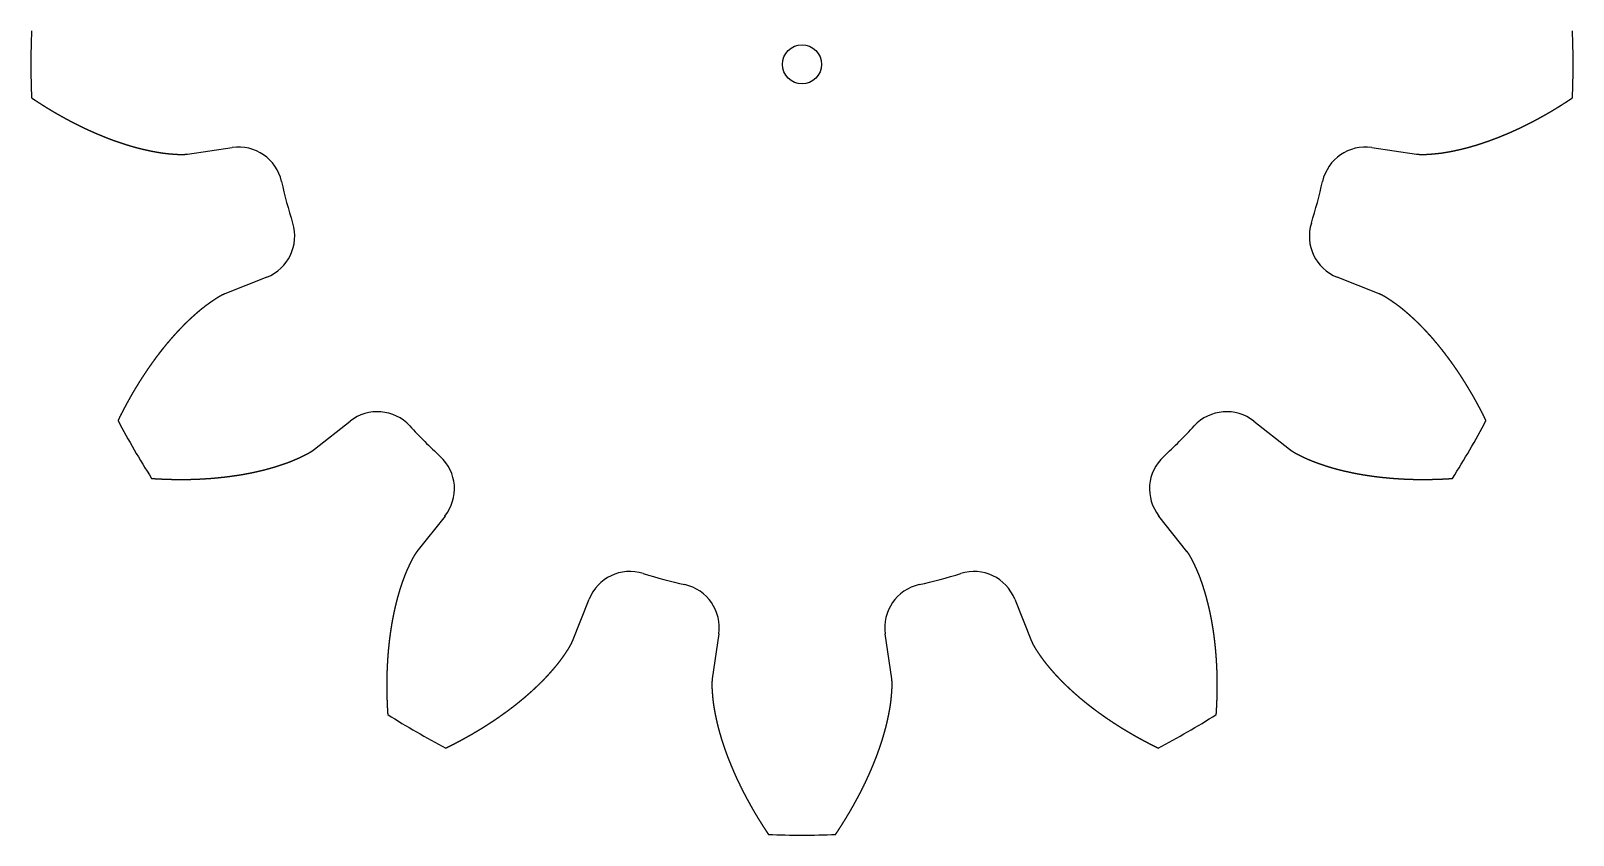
# Model space of a CAD drawing. Header units: millimetres. Extents: x 19 to 1179, y 19 to 1134.
# Drawn here: x 674.1 to 989.1, y 674.1 to 838.5 of the extents above; entities that cross this region are included whole.
import ezdxf

# ---------------------------------------------------------------- set-up
doc = ezdxf.new("R2010")
doc.units = ezdxf.units.MM
doc.layers.add('cut', color=5, linetype='Continuous', true_color=0x0000ff)

msp = doc.modelspace()

# ---------------------------------------------------------------- linework, layer by layer
at = {"layer": 'cut', "color": 5, "true_color": 0x0000ff}
for p, q in [((706.08, 813.28), (715.22, 814.62)), ((948, 814.62), (957.14, 813.28)), ((722.32, 788.13), (713.73, 784.72)), ((949.48, 784.72), (940.9, 788.13)), ((732.06, 752.97), (739.31, 758.7)), ((923.91, 758.7), (931.15, 752.97)), ((758.7, 739.31), (752.97, 732.06)), ((910.24, 732.06), (904.52, 739.31)), ((784.72, 713.73), (788.13, 722.32)), ((875.09, 722.32), (878.5, 713.73)), ((814.62, 715.22), (813.28, 706.08)), ((849.93, 706.08), (848.6, 715.22))]:
    msp.add_line(p, q, dxfattribs=at)
msp.add_circle((831.61, 831.61), 4, dxfattribs=at)
for centre, radius, start, end in [((831.61, 831.61), 157.5, 177.5067, -177.5067), ((831.61, 831.61), 157.5, -2.4933, 2.4933), ((716.52, 805.71), 9, 12.6817, 98.3062), ((946.7, 805.71), 9, 81.6938, 167.3183), ((831.61, 831.61), 108.97, -167.3183, -162.6817), ((831.61, 831.61), 108.97, -17.3183, -12.6817), ((718.99, 796.49), 9, -68.3062, 17.3183), ((944.23, 796.49), 9, 162.6817, -111.6938), ((744.89, 751.63), 9, 42.6817, 128.3062), ((918.33, 751.63), 9, 51.6938, 137.3183), ((831.61, 831.61), 157.5, -152.4933, -147.5067), ((831.61, 831.61), 108.97, -137.3183, -132.6817), ((831.61, 831.61), 108.97, -47.3183, -42.6817), ((831.61, 831.61), 157.5, -32.4933, -27.5067), ((751.63, 744.89), 9, -38.3062, 47.3183), ((911.58, 744.89), 9, 132.6817, -141.6938), ((796.49, 718.99), 9, 72.6817, 158.3062), ((866.72, 718.99), 9, 21.6938, 107.3183), ((831.61, 831.61), 108.97, -107.3183, -102.6817), ((805.71, 716.52), 9, -8.3062, 77.3183), ((857.51, 716.52), 9, 102.6817, -171.6938), ((831.61, 831.61), 108.97, -77.3183, -72.6817), ((831.61, 831.61), 157.5, -122.4933, -117.5067), ((831.61, 831.61), 157.5, -62.4933, -57.5067), ((831.61, 831.61), 157.5, -92.4933, -87.5067)]:
    msp.add_arc(centre, radius, start, end, dxfattribs=at)
for points in [[(674.26, 824.76), (674.34, 824.7), (674.52, 824.58), (674.78, 824.41), (675.13, 824.18), (675.57, 823.89), (676.01, 823.61), (676.45, 823.33), (676.89, 823.05), (677.33, 822.78), (677.78, 822.51), (678.22, 822.24), (678.66, 821.98), (679.11, 821.72), (679.55, 821.46), (680, 821.21), (680.45, 820.96), (680.9, 820.71), (681.34, 820.46), (681.79, 820.22), (682.24, 819.99), (682.69, 819.75), (683.14, 819.52), (683.6, 819.29), (684.05, 819.07), (684.5, 818.85), (684.95, 818.63), (685.41, 818.41), (685.86, 818.2), (686.32, 818), (686.77, 817.79), (687.23, 817.59), (687.68, 817.4), (688.14, 817.21), (688.6, 817.02), (689.06, 816.83), (689.51, 816.65), (689.97, 816.47), (690.43, 816.3), (690.89, 816.13), (691.35, 815.96), (691.81, 815.8), (692.27, 815.64), (692.73, 815.49), (693.19, 815.34), (693.65, 815.19), (694.11, 815.05), (694.57, 814.92), (695.04, 814.78), (695.5, 814.65), (695.96, 814.53), (696.42, 814.41), (696.88, 814.3), (697.35, 814.19), (697.81, 814.09), (698.27, 813.99), (698.73, 813.89), (699.19, 813.8), (699.66, 813.72), (700.12, 813.64), (700.58, 813.56), (701.04, 813.49), (701.5, 813.44), (701.96, 813.39), (702.42, 813.34), (702.88, 813.3), (703.34, 813.27), (703.8, 813.24), (704.26, 813.21), (704.72, 813.2), (705.17, 813.2), (705.54, 813.22), (705.81, 813.24), (705.99, 813.27), (706.08, 813.28)], [(957.14, 813.28), (957.23, 813.27), (957.41, 813.24), (957.68, 813.22), (958.04, 813.2), (958.5, 813.2), (958.96, 813.21), (959.41, 813.24), (959.87, 813.27), (960.33, 813.3), (960.79, 813.34), (961.25, 813.39), (961.71, 813.44), (962.18, 813.49), (962.64, 813.56), (963.1, 813.64), (963.56, 813.72), (964.02, 813.8), (964.48, 813.89), (964.95, 813.99), (965.41, 814.09), (965.87, 814.19), (966.33, 814.3), (966.79, 814.41), (967.26, 814.53), (967.72, 814.65), (968.18, 814.78), (968.64, 814.92), (969.1, 815.05), (969.56, 815.19), (970.02, 815.34), (970.49, 815.49), (970.95, 815.64), (971.41, 815.8), (971.87, 815.96), (972.33, 816.13), (972.78, 816.3), (973.24, 816.47), (973.7, 816.65), (974.16, 816.83), (974.62, 817.02), (975.07, 817.21), (975.53, 817.4), (975.99, 817.59), (976.44, 817.79), (976.9, 818), (977.35, 818.2), (977.81, 818.41), (978.26, 818.63), (978.72, 818.85), (979.17, 819.07), (979.62, 819.29), (980.07, 819.52), (980.52, 819.75), (980.97, 819.99), (981.42, 820.22), (981.87, 820.46), (982.32, 820.71), (982.77, 820.96), (983.22, 821.21), (983.66, 821.46), (984.11, 821.72), (984.55, 821.98), (985, 822.24), (985.44, 822.51), (985.88, 822.78), (986.32, 823.05), (986.77, 823.33), (987.21, 823.61), (987.65, 823.89), (988.08, 824.18), (988.43, 824.41), (988.7, 824.58), (988.87, 824.7), (988.96, 824.76)], [(713.73, 784.72), (713.65, 784.68), (713.48, 784.61), (713.23, 784.5), (712.91, 784.33), (712.51, 784.11), (712.12, 783.86), (711.74, 783.61), (711.36, 783.36), (710.98, 783.1), (710.6, 782.83), (710.22, 782.57), (709.85, 782.29), (709.48, 782.01), (709.11, 781.72), (708.75, 781.43), (708.39, 781.13), (708.03, 780.82), (707.68, 780.51), (707.32, 780.2), (706.97, 779.88), (706.62, 779.56), (706.28, 779.24), (705.93, 778.91), (705.59, 778.57), (705.26, 778.23), (704.92, 777.89), (704.59, 777.55), (704.26, 777.2), (703.93, 776.84), (703.6, 776.49), (703.28, 776.13), (702.96, 775.76), (702.64, 775.4), (702.32, 775.03), (702, 774.65), (701.69, 774.28), (701.38, 773.9), (701.07, 773.51), (700.77, 773.13), (700.46, 772.74), (700.16, 772.35), (699.86, 771.95), (699.56, 771.55), (699.27, 771.15), (698.98, 770.75), (698.69, 770.34), (698.4, 769.93), (698.11, 769.52), (697.83, 769.11), (697.55, 768.69), (697.27, 768.27), (696.99, 767.84), (696.71, 767.42), (696.44, 766.99), (696.17, 766.56), (695.9, 766.13), (695.64, 765.69), (695.37, 765.25), (695.11, 764.81), (694.85, 764.37), (694.59, 763.92), (694.34, 763.47), (694.09, 763.02), (693.84, 762.57), (693.59, 762.12), (693.34, 761.66), (693.1, 761.2), (692.86, 760.74), (692.62, 760.27), (692.38, 759.81), (692.19, 759.43), (692.05, 759.15), (691.96, 758.96), (691.91, 758.87)], [(971.3, 758.87), (971.26, 758.96), (971.16, 759.15), (971.02, 759.43), (970.84, 759.81), (970.6, 760.27), (970.36, 760.74), (970.12, 761.2), (969.87, 761.66), (969.63, 762.12), (969.38, 762.57), (969.13, 763.02), (968.88, 763.47), (968.62, 763.92), (968.36, 764.37), (968.1, 764.81), (967.84, 765.25), (967.58, 765.69), (967.31, 766.13), (967.04, 766.56), (966.77, 766.99), (966.5, 767.42), (966.23, 767.84), (965.95, 768.27), (965.67, 768.69), (965.39, 769.11), (965.1, 769.52), (964.82, 769.93), (964.53, 770.34), (964.24, 770.75), (963.95, 771.15), (963.65, 771.55), (963.35, 771.95), (963.05, 772.35), (962.75, 772.74), (962.45, 773.13), (962.14, 773.51), (961.84, 773.9), (961.52, 774.28), (961.21, 774.65), (960.9, 775.03), (960.58, 775.4), (960.26, 775.76), (959.94, 776.13), (959.61, 776.49), (959.29, 776.84), (958.96, 777.2), (958.63, 777.55), (958.29, 777.89), (957.96, 778.23), (957.62, 778.57), (957.28, 778.91), (956.94, 779.24), (956.59, 779.56), (956.24, 779.88), (955.89, 780.2), (955.54, 780.51), (955.19, 780.82), (954.83, 781.13), (954.47, 781.43), (954.11, 781.72), (953.74, 782.01), (953.37, 782.29), (953, 782.57), (952.62, 782.83), (952.24, 783.1), (951.86, 783.36), (951.48, 783.61), (951.09, 783.86), (950.7, 784.11), (950.31, 784.33), (949.98, 784.5), (949.73, 784.61), (949.57, 784.68), (949.48, 784.72)], [(698.76, 747), (698.87, 746.99), (699.08, 746.98), (699.39, 746.96), (699.81, 746.93), (700.33, 746.91), (700.86, 746.88), (701.38, 746.86), (701.9, 746.84), (702.42, 746.83), (702.93, 746.81), (703.45, 746.8), (703.97, 746.8), (704.48, 746.79), (705, 746.79), (705.51, 746.8), (706.02, 746.8), (706.54, 746.81), (707.05, 746.82), (707.56, 746.84), (708.07, 746.86), (708.57, 746.88), (709.08, 746.91), (709.58, 746.94), (710.09, 746.97), (710.59, 747), (711.09, 747.04), (711.59, 747.08), (712.09, 747.13), (712.59, 747.18), (713.08, 747.23), (713.58, 747.28), (714.07, 747.34), (714.56, 747.4), (715.05, 747.47), (715.54, 747.54), (716.03, 747.61), (716.52, 747.68), (717, 747.76), (717.48, 747.84), (717.96, 747.93), (718.44, 748.02), (718.92, 748.11), (719.4, 748.21), (719.87, 748.31), (720.34, 748.42), (720.81, 748.52), (721.28, 748.64), (721.75, 748.75), (722.21, 748.87), (722.67, 748.99), (723.13, 749.12), (723.59, 749.25), (724.04, 749.39), (724.49, 749.53), (724.94, 749.68), (725.39, 749.83), (725.84, 749.98), (726.28, 750.14), (726.72, 750.3), (727.16, 750.46), (727.59, 750.64), (728.02, 750.82), (728.44, 751), (728.86, 751.2), (729.28, 751.39), (729.7, 751.59), (730.11, 751.8), (730.52, 752), (730.92, 752.22), (731.32, 752.45), (731.62, 752.65), (731.84, 752.81), (731.99, 752.92), (732.06, 752.97)], [(931.15, 752.97), (931.23, 752.92), (931.37, 752.81), (931.59, 752.65), (931.9, 752.45), (932.29, 752.22), (932.7, 752), (933.11, 751.8), (933.52, 751.59), (933.94, 751.39), (934.35, 751.2), (934.77, 751), (935.2, 750.82), (935.63, 750.64), (936.06, 750.46), (936.5, 750.3), (936.94, 750.14), (937.38, 749.98), (937.82, 749.83), (938.27, 749.68), (938.72, 749.53), (939.17, 749.39), (939.63, 749.25), (940.08, 749.12), (940.54, 748.99), (941.01, 748.87), (941.47, 748.75), (941.94, 748.64), (942.4, 748.52), (942.87, 748.42), (943.35, 748.31), (943.82, 748.21), (944.3, 748.11), (944.77, 748.02), (945.25, 747.93), (945.73, 747.84), (946.22, 747.76), (946.7, 747.68), (947.19, 747.61), (947.67, 747.54), (948.16, 747.47), (948.65, 747.4), (949.14, 747.34), (949.64, 747.28), (950.13, 747.23), (950.63, 747.18), (951.13, 747.13), (951.62, 747.08), (952.12, 747.04), (952.63, 747), (953.13, 746.97), (953.63, 746.94), (954.14, 746.91), (954.64, 746.88), (955.15, 746.86), (955.66, 746.84), (956.17, 746.82), (956.68, 746.81), (957.19, 746.8), (957.7, 746.8), (958.22, 746.79), (958.73, 746.79), (959.25, 746.8), (959.76, 746.8), (960.28, 746.81), (960.8, 746.83), (961.32, 746.84), (961.84, 746.86), (962.36, 746.88), (962.88, 746.91), (963.4, 746.93), (963.82, 746.96), (964.14, 746.98), (964.35, 746.99), (964.45, 747)], [(752.97, 732.06), (752.92, 731.99), (752.81, 731.84), (752.65, 731.62), (752.45, 731.32), (752.22, 730.92), (752, 730.52), (751.8, 730.11), (751.59, 729.7), (751.39, 729.28), (751.2, 728.86), (751, 728.44), (750.82, 728.02), (750.64, 727.59), (750.46, 727.16), (750.3, 726.72), (750.14, 726.28), (749.98, 725.84), (749.83, 725.39), (749.68, 724.94), (749.53, 724.49), (749.39, 724.04), (749.25, 723.59), (749.12, 723.13), (748.99, 722.67), (748.87, 722.21), (748.75, 721.75), (748.64, 721.28), (748.52, 720.81), (748.42, 720.34), (748.31, 719.87), (748.21, 719.4), (748.11, 718.92), (748.02, 718.44), (747.93, 717.96), (747.84, 717.48), (747.76, 717), (747.68, 716.52), (747.61, 716.03), (747.54, 715.54), (747.47, 715.05), (747.4, 714.56), (747.34, 714.07), (747.28, 713.58), (747.23, 713.08), (747.18, 712.59), (747.13, 712.09), (747.08, 711.59), (747.04, 711.09), (747, 710.59), (746.97, 710.09), (746.94, 709.58), (746.91, 709.08), (746.88, 708.57), (746.86, 708.07), (746.84, 707.56), (746.82, 707.05), (746.81, 706.54), (746.8, 706.02), (746.8, 705.51), (746.79, 705), (746.79, 704.48), (746.8, 703.97), (746.8, 703.45), (746.81, 702.93), (746.83, 702.42), (746.84, 701.9), (746.86, 701.38), (746.88, 700.86), (746.91, 700.33), (746.93, 699.81), (746.96, 699.39), (746.98, 699.08), (746.99, 698.87), (747, 698.76)], [(916.22, 698.76), (916.22, 698.87), (916.24, 699.08), (916.26, 699.39), (916.28, 699.81), (916.31, 700.33), (916.33, 700.86), (916.36, 701.38), (916.38, 701.9), (916.39, 702.42), (916.4, 702.93), (916.41, 703.45), (916.42, 703.97), (916.42, 704.48), (916.42, 705), (916.42, 705.51), (916.41, 706.02), (916.4, 706.54), (916.39, 707.05), (916.38, 707.56), (916.36, 708.07), (916.33, 708.57), (916.31, 709.08), (916.28, 709.58), (916.25, 710.09), (916.21, 710.59), (916.18, 711.09), (916.13, 711.59), (916.09, 712.09), (916.04, 712.59), (915.99, 713.08), (915.93, 713.58), (915.88, 714.07), (915.81, 714.56), (915.75, 715.05), (915.68, 715.54), (915.61, 716.03), (915.53, 716.52), (915.45, 717), (915.37, 717.48), (915.29, 717.96), (915.2, 718.44), (915.1, 718.92), (915.01, 719.4), (914.9, 719.87), (914.8, 720.34), (914.69, 720.81), (914.58, 721.28), (914.46, 721.75), (914.34, 722.21), (914.22, 722.67), (914.09, 723.13), (913.96, 723.59), (913.82, 724.04), (913.68, 724.49), (913.54, 724.94), (913.39, 725.39), (913.24, 725.84), (913.08, 726.28), (912.92, 726.72), (912.75, 727.16), (912.58, 727.59), (912.4, 728.02), (912.21, 728.44), (912.02, 728.86), (911.82, 729.28), (911.62, 729.7), (911.42, 730.11), (911.21, 730.52), (911, 730.92), (910.77, 731.32), (910.57, 731.62), (910.41, 731.84), (910.3, 731.99), (910.24, 732.06)], [(758.87, 691.91), (758.96, 691.96), (759.15, 692.05), (759.43, 692.19), (759.81, 692.38), (760.27, 692.62), (760.74, 692.86), (761.2, 693.1), (761.66, 693.34), (762.12, 693.59), (762.57, 693.84), (763.02, 694.09), (763.47, 694.34), (763.92, 694.59), (764.37, 694.85), (764.81, 695.11), (765.25, 695.37), (765.69, 695.64), (766.13, 695.9), (766.56, 696.17), (766.99, 696.44), (767.42, 696.71), (767.84, 696.99), (768.27, 697.27), (768.69, 697.55), (769.11, 697.83), (769.52, 698.11), (769.93, 698.4), (770.34, 698.69), (770.75, 698.98), (771.15, 699.27), (771.55, 699.56), (771.95, 699.86), (772.35, 700.16), (772.74, 700.46), (773.13, 700.77), (773.51, 701.07), (773.9, 701.38), (774.28, 701.69), (774.65, 702), (775.03, 702.32), (775.4, 702.64), (775.76, 702.96), (776.13, 703.28), (776.49, 703.6), (776.84, 703.93), (777.2, 704.26), (777.55, 704.59), (777.89, 704.92), (778.23, 705.26), (778.57, 705.59), (778.91, 705.93), (779.24, 706.28), (779.56, 706.62), (779.88, 706.97), (780.2, 707.32), (780.51, 707.68), (780.82, 708.03), (781.13, 708.39), (781.43, 708.75), (781.72, 709.11), (782.01, 709.48), (782.29, 709.85), (782.57, 710.22), (782.83, 710.6), (783.1, 710.98), (783.36, 711.36), (783.61, 711.74), (783.86, 712.12), (784.11, 712.51), (784.33, 712.91), (784.5, 713.23), (784.61, 713.48), (784.68, 713.65), (784.72, 713.73)], [(878.5, 713.73), (878.53, 713.65), (878.6, 713.48), (878.72, 713.23), (878.88, 712.91), (879.11, 712.51), (879.35, 712.12), (879.6, 711.74), (879.86, 711.36), (880.12, 710.98), (880.38, 710.6), (880.65, 710.22), (880.92, 709.85), (881.21, 709.48), (881.49, 709.11), (881.79, 708.75), (882.09, 708.39), (882.39, 708.03), (882.7, 707.68), (883.02, 707.32), (883.33, 706.97), (883.65, 706.62), (883.98, 706.28), (884.31, 705.93), (884.64, 705.59), (884.98, 705.26), (885.32, 704.92), (885.67, 704.59), (886.02, 704.26), (886.37, 703.93), (886.73, 703.6), (887.09, 703.28), (887.45, 702.96), (887.82, 702.64), (888.19, 702.32), (888.56, 702), (888.94, 701.69), (889.32, 701.38), (889.7, 701.07), (890.09, 700.77), (890.48, 700.46), (890.87, 700.16), (891.26, 699.86), (891.66, 699.56), (892.06, 699.27), (892.47, 698.98), (892.87, 698.69), (893.28, 698.4), (893.69, 698.11), (894.11, 697.83), (894.53, 697.55), (894.95, 697.27), (895.37, 696.99), (895.8, 696.71), (896.22, 696.44), (896.66, 696.17), (897.09, 695.9), (897.53, 695.64), (897.96, 695.37), (898.4, 695.11), (898.85, 694.85), (899.29, 694.59), (899.74, 694.34), (900.19, 694.09), (900.64, 693.84), (901.1, 693.59), (901.56, 693.34), (902.02, 693.1), (902.48, 692.86), (902.94, 692.62), (903.41, 692.38), (903.78, 692.19), (904.07, 692.05), (904.26, 691.96), (904.35, 691.91)], [(813.28, 706.08), (813.27, 705.99), (813.24, 705.81), (813.22, 705.54), (813.2, 705.17), (813.2, 704.72), (813.21, 704.26), (813.24, 703.8), (813.27, 703.34), (813.3, 702.88), (813.34, 702.42), (813.39, 701.96), (813.44, 701.5), (813.49, 701.04), (813.56, 700.58), (813.64, 700.12), (813.72, 699.66), (813.8, 699.19), (813.89, 698.73), (813.99, 698.27), (814.09, 697.81), (814.19, 697.35), (814.3, 696.88), (814.41, 696.42), (814.53, 695.96), (814.65, 695.5), (814.78, 695.04), (814.92, 694.57), (815.05, 694.11), (815.19, 693.65), (815.34, 693.19), (815.49, 692.73), (815.64, 692.27), (815.8, 691.81), (815.96, 691.35), (816.13, 690.89), (816.3, 690.43), (816.47, 689.97), (816.65, 689.51), (816.83, 689.06), (817.02, 688.6), (817.21, 688.14), (817.4, 687.68), (817.59, 687.23), (817.79, 686.77), (818, 686.32), (818.2, 685.86), (818.41, 685.41), (818.63, 684.95), (818.85, 684.5), (819.07, 684.05), (819.29, 683.6), (819.52, 683.14), (819.75, 682.69), (819.99, 682.24), (820.22, 681.79), (820.46, 681.34), (820.71, 680.9), (820.96, 680.45), (821.21, 680), (821.46, 679.55), (821.72, 679.11), (821.98, 678.66), (822.24, 678.22), (822.51, 677.78), (822.78, 677.33), (823.05, 676.89), (823.33, 676.45), (823.61, 676.01), (823.89, 675.57), (824.18, 675.13), (824.41, 674.78), (824.58, 674.52), (824.7, 674.34), (824.76, 674.26)], [(838.46, 674.26), (838.52, 674.34), (838.63, 674.52), (838.81, 674.78), (839.04, 675.13), (839.33, 675.57), (839.61, 676.01), (839.89, 676.45), (840.16, 676.89), (840.44, 677.33), (840.71, 677.78), (840.97, 678.22), (841.24, 678.66), (841.5, 679.11), (841.75, 679.55), (842.01, 680), (842.26, 680.45), (842.51, 680.9), (842.75, 681.34), (842.99, 681.79), (843.23, 682.24), (843.47, 682.69), (843.7, 683.14), (843.92, 683.6), (844.15, 684.05), (844.37, 684.5), (844.59, 684.95), (844.8, 685.41), (845.01, 685.86), (845.22, 686.32), (845.42, 686.77), (845.62, 687.23), (845.82, 687.68), (846.01, 688.14), (846.2, 688.6), (846.38, 689.06), (846.57, 689.51), (846.74, 689.97), (846.92, 690.43), (847.09, 690.89), (847.25, 691.35), (847.41, 691.81), (847.57, 692.27), (847.73, 692.73), (847.88, 693.19), (848.02, 693.65), (848.16, 694.11), (848.3, 694.57), (848.43, 695.04), (848.56, 695.5), (848.68, 695.96), (848.8, 696.42), (848.92, 696.88), (849.03, 697.35), (849.13, 697.81), (849.23, 698.27), (849.32, 698.73), (849.41, 699.19), (849.5, 699.66), (849.58, 700.12), (849.65, 700.58), (849.72, 701.04), (849.78, 701.5), (849.83, 701.96), (849.87, 702.42), (849.91, 702.88), (849.95, 703.34), (849.98, 703.8), (850, 704.26), (850.02, 704.72), (850.02, 705.17), (850, 705.54), (849.97, 705.81), (849.95, 705.99), (849.93, 706.08)]]:
    msp.add_open_spline(points, degree=5, dxfattribs=at)

doc.saveas('drawing.dxf')
